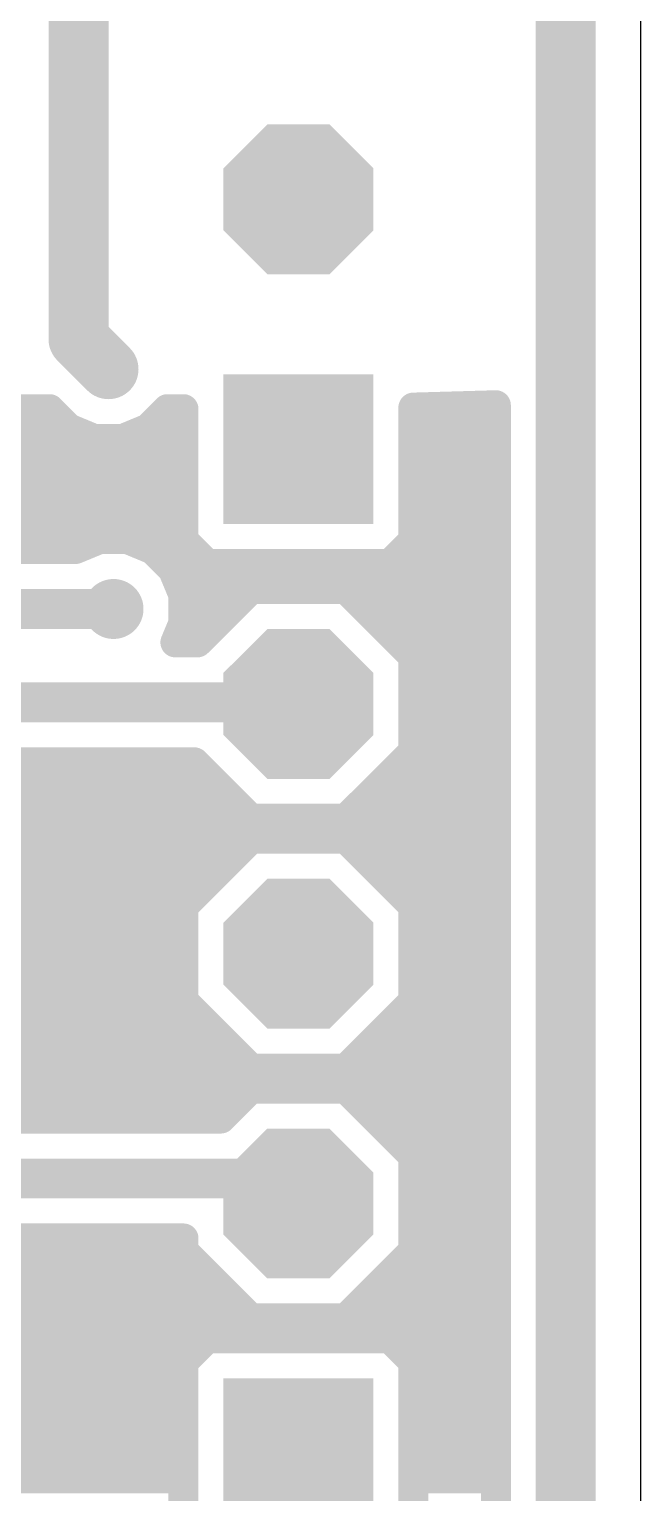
# Model space of a CAD drawing. Extents: x 0 to 81, y 1 to 51.1.
# Drawn here: x 74.78 to 81, y 13.57 to 28.45 of the extents above; entities that cross this region are included whole.
import ezdxf

# ---------------------------------------------------------------- set-up
doc = ezdxf.new("R2010")
doc.units = 0
for name, color, linetype in [('16', 175, 'CONTINUOUS'), ('17', 82, 'CONTINUOUS'), ('18', 82, 'CONTINUOUS'), ('20', 7, 'CONTINUOUS')]:
    doc.layers.add(name, color=color, linetype=linetype)

# ---------------------------------------------------------------- blocks, each defined once
blk = doc.blocks.new('SQUAREP')
blk.add_solid([(-0.5, -0.5), (0.5, -0.5), (-0.5, 0.5), (0.5, 0.5)])
blk = doc.blocks.new('OCTAGONP')
at = {"const_width": 0.5}
blk.add_lwpolyline([(-0.25, -0.1036), (-0.25, 0.1036), (-0.1036, 0.25), (0.1036, 0.25), (0.25, 0.1036), (0.25, -0.1036), (0.1036, -0.25), (-0.1036, -0.25), (-0.25, -0.1036), (-0.25, 0.1036)], dxfattribs=at)
blk = doc.blocks.new('ROUNDV')
at = {"const_width": 0.5}
blk.add_lwpolyline([(0, -0.25, 1), (0, 0.25, 1), (0, -0.25)], format="xyb", dxfattribs=at)

msp = doc.modelspace()

# ---------------------------------------------------------------- linework, layer by layer
at = {"layer": '16'}
for points, const_width in [([(80.2386, 43.2054), (80.2386, 3.2766)], 0.6096), ([(75.2856, 33.528), (75.2856, 25.2984)], 0.6096), ([(75.2856, 25.2984), (75.5904, 24.9936)], 0.6096), ([(69.6874, 24.5872), (74.991, 24.5872)], 0.3048), ([(74.991, 24.5872), (75.1875, 24.3907)], 0.3048), ([(75.9933, 24.3907), (76.1898, 24.5872)], 0.3048), ([(76.1898, 24.5872), (76.3524, 24.5872)], 0.3048), ([(76.3524, 24.5872), (76.3524, 23.2505)], 0.3048), ([(78.6892, 24.6032), (79.5274, 24.6271)], 0.3048), ([(78.6892, 23.2505), (78.6892, 24.6032)], 0.3048), ([(79.5274, 24.6271), (79.5274, 2.86)], 0.3048), ([(67.9704, 24.384), (75.2036, 24.384)], 0.3048), ([(75.1875, 24.3907), (75.4489, 24.2824)], 0.3048), ([(75.4489, 24.2824), (75.7319, 24.2824)], 0.3048), ([(75.7319, 24.2824), (75.9933, 24.3907)], 0.3048), ([(75.9772, 24.384), (76.3524, 24.384)], 0.3048), ([(78.6892, 24.384), (79.5274, 24.384)], 0.3048), ([(73.2339, 24.0792), (76.3524, 24.0792)], 0.3048), ([(78.6892, 24.0792), (79.5274, 24.0792)], 0.3048), ([(73.4907, 23.7744), (76.3524, 23.7744)], 0.3048), ([(78.6892, 23.7744), (79.5274, 23.7744)], 0.3048), ([(73.7093, 23.4696), (76.3524, 23.4696)], 0.3048), ([(78.6892, 23.4696), (79.5274, 23.4696)], 0.3048), ([(75.4997, 23.2664), (75.2544, 23.1648)], 0.3048), ([(75.7827, 23.2664), (75.4997, 23.2664)], 0.3048), ([(76.0441, 23.1581), (75.7827, 23.2664)], 0.3048), ([(76.3524, 23.2505), (76.5905, 23.0124)], 0.3048), ([(78.4511, 23.0124), (78.6892, 23.2505)], 0.3048), ([(75.2544, 23.1648), (74.0141, 23.1648)], 0.3048), ([(74.0141, 23.1648), (75.2545, 23.1648)], 0.3048), ([(76.0279, 23.1648), (76.4381, 23.1648)], 0.3048), ([(76.2441, 22.9581), (76.0441, 23.1581)], 0.3048), ([(78.6035, 23.1648), (79.5274, 23.1648)], 0.3048), ([(76.3524, 22.6967), (76.2441, 22.9581)], 0.3048), ([(76.5905, 23.0124), (78.4511, 23.0124)], 0.3048), ([(76.2847, 22.86), (79.5274, 22.86)], 0.3048), ([(76.3524, 22.4137), (76.3524, 22.6967)], 0.3048), ([(77.0368, 22.7584), (76.4938, 22.2154)], 0.3048), ([(78.0048, 22.7584), (77.0368, 22.7584)], 0.3048), ([(78.6892, 22.074), (78.0048, 22.7584)], 0.3048), ([(75.6412, 22.5552), (73.7616, 22.5552)], 0.4064), ([(76.3524, 22.5552), (76.8336, 22.5552)], 0.3048), ([(78.208, 22.5552), (79.5274, 22.5552)], 0.3048), ([(76.2702, 22.2154), (76.3524, 22.4137)], 0.3048), ([(76.4938, 22.2154), (76.2702, 22.2154)], 0.3048), ([(76.2847, 22.2504), (76.5288, 22.2504)], 0.3048), ([(78.5128, 22.2504), (79.5274, 22.2504)], 0.3048), ([(78.6892, 21.106), (78.6892, 22.074)], 0.3048), ([(78.6892, 21.9456), (79.5274, 21.9456)], 0.3048), ([(72.0502, 21.6058), (77.505, 21.6058)], 0.4064), ([(77.505, 21.6058), (77.5208, 21.59)], 0.4064), ([(78.6892, 21.6408), (79.5274, 21.6408)], 0.3048), ([(78.6892, 21.336), (79.5274, 21.336)], 0.3048), ([(72.3027, 20.9962), (76.4622, 20.9962)], 0.3048), ([(76.4622, 20.9962), (77.0368, 20.4216)], 0.3048), ([(78.0048, 20.4216), (78.6892, 21.106)], 0.3048), ([(78.6144, 21.0312), (79.5274, 21.0312)], 0.3048), ([(72.0329, 20.7264), (76.732, 20.7264)], 0.3048), ([(78.3096, 20.7264), (79.5274, 20.7264)], 0.3048), ([(71.7281, 20.4216), (77.0368, 20.4216)], 0.3048), ([(77.0368, 20.4216), (78.0048, 20.4216)], 0.3048), ([(78.0048, 20.4216), (79.5274, 20.4216)], 0.3048), ([(71.4233, 20.1168), (76.9352, 20.1168)], 0.3048), ([(77.0368, 20.2184), (76.3524, 19.534)], 0.3048), ([(78.0048, 20.2184), (77.0368, 20.2184)], 0.3048), ([(78.6892, 19.534), (78.0048, 20.2184)], 0.3048), ([(78.1064, 20.1168), (79.5274, 20.1168)], 0.3048), ([(71.2622, 19.812), (76.6304, 19.812)], 0.3048), ([(78.4112, 19.812), (79.5274, 19.812)], 0.3048), ([(71.5039, 19.5072), (76.3524, 19.5072)], 0.3048), ([(76.3524, 19.534), (76.3524, 18.566)], 0.3048), ([(78.6892, 18.566), (78.6892, 19.534)], 0.3048), ([(78.6892, 19.5072), (79.5274, 19.5072)], 0.3048), ([(71.8087, 19.2024), (76.3524, 19.2024)], 0.3048), ([(78.6892, 19.2024), (79.5274, 19.2024)], 0.3048), ([(72.1135, 18.8976), (76.3524, 18.8976)], 0.3048), ([(78.6892, 18.8976), (79.5274, 18.8976)], 0.3048), ([(72.4183, 18.5928), (76.3524, 18.5928)], 0.3048), ([(76.3524, 18.566), (77.0368, 17.8816)], 0.3048), ([(78.0048, 17.8816), (78.6892, 18.566)], 0.3048), ([(78.6892, 18.5928), (79.5274, 18.5928)], 0.3048), ([(73.4466, 18.288), (76.6304, 18.288)], 0.3048), ([(78.4112, 18.288), (79.5274, 18.288)], 0.3048), ([(73.5584, 17.9832), (76.9352, 17.9832)], 0.3048), ([(77.0368, 17.8816), (78.0048, 17.8816)], 0.3048), ([(78.1064, 17.9832), (79.5274, 17.9832)], 0.3048), ([(73.5328, 17.6784), (79.5274, 17.6784)], 0.3048), ([(77.0368, 17.6784), (76.732, 17.3736)], 0.3048), ([(78.0048, 17.6784), (77.0368, 17.6784)], 0.3048), ([(78.6892, 16.994), (78.0048, 17.6784)], 0.3048), ([(76.732, 17.3736), (73.345, 17.3736)], 0.3048), ([(73.345, 17.3736), (76.732, 17.3736)], 0.3048), ([(78.3096, 17.3736), (79.5274, 17.3736)], 0.3048), ([(78.6144, 17.0688), (79.5274, 17.0688)], 0.3048), ([(78.6892, 16.026), (78.6892, 16.994)], 0.3048), ([(69.1896, 16.764), (77.2668, 16.764)], 0.4064), ([(77.2668, 16.764), (77.5208, 16.51)], 0.4064), ([(78.6892, 16.764), (79.5274, 16.764)], 0.3048), ([(78.6892, 16.4592), (79.5274, 16.4592)], 0.3048), ([(69.5764, 16.1544), (76.3524, 16.1544)], 0.3048), ([(76.3524, 16.1544), (76.3524, 16.026)], 0.3048), ([(78.6892, 16.1544), (79.5274, 16.1544)], 0.3048), ([(76.3524, 16.026), (77.0368, 15.3416)], 0.3048), ([(78.0048, 15.3416), (78.6892, 16.026)], 0.3048), ([(67.818, 15.8496), (76.5288, 15.8496)], 0.3048), ([(78.5128, 15.8496), (79.5274, 15.8496)], 0.3048), ([(69.2715, 15.5448), (76.8336, 15.5448)], 0.3048), ([(78.208, 15.5448), (79.5274, 15.5448)], 0.3048), ([(77.0368, 15.3416), (78.0048, 15.3416)], 0.3048), ([(69.5283, 15.24), (79.5274, 15.24)], 0.3048), ([(76.5905, 15.1384), (76.3524, 14.9003)], 0.3048), ([(78.4511, 15.1384), (76.5905, 15.1384)], 0.3048), ([(78.6892, 14.9003), (78.4511, 15.1384)], 0.3048), ([(69.596, 14.9352), (76.3873, 14.9352)], 0.3048), ([(76.3524, 14.9003), (76.3524, 13.0397)], 0.3048), ([(78.6543, 14.9352), (79.5274, 14.9352)], 0.3048), ([(78.6892, 13.0397), (78.6892, 14.9003)], 0.3048), ([(69.5283, 14.6304), (76.3524, 14.6304)], 0.3048), ([(78.6892, 14.6304), (79.5274, 14.6304)], 0.3048), ([(69.2716, 14.3256), (76.3524, 14.3256)], 0.3048), ([(78.6892, 14.3256), (79.5274, 14.3256)], 0.3048), ([(67.9151, 14.0208), (76.3524, 14.0208)], 0.3048), ([(78.6892, 14.0208), (79.5274, 14.0208)], 0.3048), ([(67.7672, 13.716), (76.3524, 13.716)], 0.3048), ([(78.6892, 13.716), (79.5274, 13.716)], 0.3048)]:
    msp.add_lwpolyline(points, dxfattribs=dict(at, const_width=const_width))
for points, const_width in [([(75.3934, 25.4062, 1), (75.1778, 25.1906)], 0.3048), ([(75.1332, 25.2984, 1), (75.438, 25.2984)], 0.3048), ([(75.4826, 24.8858, 1), (75.6982, 25.1014)], 0.3048), ([(75.0449, 24.6411, 1), (74.9371, 24.5333)], 0.1524), ([(74.991, 24.511, 1), (74.991, 24.6634)], 0.1524), ([(76.1898, 24.6634, 1), (76.1898, 24.511)], 0.1524), ([(76.2437, 24.5333, 1), (76.1359, 24.6411)], 0.1524), ([(76.4286, 24.5872, 1), (76.2762, 24.5872)], 0.1524), ([(76.3524, 24.511, 1), (76.3524, 24.6634)], 0.1524), ([(78.7654, 24.6032, 1), (78.613, 24.6032)], 0.1524), ([(78.687, 24.6793, 1), (78.6914, 24.527)], 0.1524), ([(79.6036, 24.6271, 1), (79.4512, 24.6271)], 0.1524), ([(79.5296, 24.5509, 1), (79.5252, 24.7033)], 0.1524), ([(75.2167, 24.4611, 1), (75.1584, 24.3203)], 0.1524), ([(75.1337, 24.3368, 1), (75.2414, 24.4446)], 0.1524), ([(75.2036, 24.3078, 1), (75.2036, 24.4602)], 0.1524), ([(75.4489, 24.3586, 1), (75.4489, 24.2062)], 0.1524), ([(75.4198, 24.212, 1), (75.4781, 24.3528)], 0.1524), ([(75.7027, 24.3528, 1), (75.761, 24.212)], 0.1524), ([(75.7319, 24.2062, 1), (75.7319, 24.3586)], 0.1524), ([(75.9772, 24.4602, 1), (75.9772, 24.3078)], 0.1524), ([(75.9394, 24.4446, 1), (76.0471, 24.3368)], 0.1524), ([(76.0224, 24.3203, 1), (75.9641, 24.4611)], 0.1524), ([(76.3524, 24.3078, 1), (76.3524, 24.4602)], 0.1524), ([(78.6892, 24.4602, 1), (78.6892, 24.3078)], 0.1524), ([(79.5274, 24.3078, 1), (79.5274, 24.4602)], 0.1524), ([(76.3524, 24.003, 1), (76.3524, 24.1554)], 0.1524), ([(78.6892, 24.1554, 1), (78.6892, 24.003)], 0.1524), ([(79.5274, 24.003, 1), (79.5274, 24.1554)], 0.1524), ([(76.3524, 23.6982, 1), (76.3524, 23.8506)], 0.1524), ([(78.6892, 23.8506, 1), (78.6892, 23.6982)], 0.1524), ([(79.5274, 23.6982, 1), (79.5274, 23.8506)], 0.1524), ([(76.3524, 23.3934, 1), (76.3524, 23.5458)], 0.1524), ([(78.6892, 23.5458, 1), (78.6892, 23.3934)], 0.1524), ([(79.5274, 23.3934, 1), (79.5274, 23.5458)], 0.1524), ([(75.4997, 23.3426, 1), (75.4997, 23.1902)], 0.1524), ([(75.5289, 23.196, 1), (75.4706, 23.3368)], 0.1524), ([(75.8118, 23.3368, 1), (75.7535, 23.196)], 0.1524), ([(75.7827, 23.1902, 1), (75.7827, 23.3426)], 0.1524), ([(76.4063, 23.3043, 1), (76.2985, 23.1966)], 0.1524), ([(78.7431, 23.1966, 1), (78.6353, 23.3043)], 0.1524), ([(75.2253, 23.2352, 1), (75.2836, 23.0944)], 0.1524), ([(75.2544, 23.0886, 1), (75.2544, 23.241)], 0.1524), ([(75.2545, 23.0886, 1), (75.2545, 23.241)], 0.1524), ([(76.0279, 23.241, 1), (76.0279, 23.0886)], 0.1524), ([(76.0979, 23.212, 1), (75.9902, 23.1042)], 0.1524), ([(76.0149, 23.0877, 1), (76.0732, 23.2285)], 0.1524), ([(76.2762, 23.2505, 1), (76.4286, 23.2505)], 0.1524), ([(76.4381, 23.0886, 1), (76.4381, 23.241)], 0.1524), ([(78.6035, 23.241, 1), (78.6035, 23.0886)], 0.1524), ([(78.613, 23.2505, 1), (78.7654, 23.2505)], 0.1524), ([(79.5274, 23.0886, 1), (79.5274, 23.241)], 0.1524), ([(76.3145, 22.9872, 1), (76.1737, 22.9289)], 0.1524), ([(76.1902, 22.9042, 1), (76.298, 23.0119)], 0.1524), ([(76.5905, 23.0886, 1), (76.5905, 22.9362)], 0.1524), ([(76.5366, 22.9585, 1), (76.6443, 23.0663)], 0.1524), ([(78.3973, 23.0663, 1), (78.505, 22.9585)], 0.1524), ([(78.4511, 22.9362, 1), (78.4511, 23.0886)], 0.1524), ([(76.2847, 22.9362, 1), (76.2847, 22.7838)], 0.1524), ([(79.5274, 22.7838, 1), (79.5274, 22.9362)], 0.1524), ([(76.4286, 22.6967, 1), (76.2762, 22.6967)], 0.1524), ([(76.282, 22.6675, 1), (76.4228, 22.7258)], 0.1524), ([(77.0368, 22.8346, 1), (77.0368, 22.6822)], 0.1524), ([(77.0907, 22.7045, 1), (76.9829, 22.8123)], 0.1524), ([(78.0586, 22.8123, 1), (77.9509, 22.7045)], 0.1524), ([(78.0048, 22.6822, 1), (78.0048, 22.8346)], 0.1524), ([(75.6412, 22.4536, 1), (75.6412, 22.6568)], 0.2032), ([(76.3524, 22.6314, 1), (76.3524, 22.479)], 0.1524), ([(76.8336, 22.479, 1), (76.8336, 22.6314)], 0.1524), ([(78.208, 22.6314, 1), (78.208, 22.479)], 0.1524), ([(79.5274, 22.479, 1), (79.5274, 22.6314)], 0.1524), ([(76.2762, 22.4137, 1), (76.4286, 22.4137)], 0.1524), ([(76.4228, 22.3846, 1), (76.282, 22.4429)], 0.1524), ([(76.2702, 22.2916, 1), (76.2702, 22.1392)], 0.1524), ([(76.2847, 22.3266, 1), (76.2847, 22.1742)], 0.1524), ([(76.4399, 22.2693, 1), (76.5477, 22.1615)], 0.1524), ([(76.4938, 22.1392, 1), (76.4938, 22.2916)], 0.1524), ([(76.5288, 22.1742, 1), (76.5288, 22.3266)], 0.1524), ([(78.5128, 22.3266, 1), (78.5128, 22.1742)], 0.1524), ([(79.5274, 22.1742, 1), (79.5274, 22.3266)], 0.1524), ([(76.1998, 22.2446, 1), (76.3406, 22.1862)], 0.1524), ([(78.7654, 22.074, 1), (78.613, 22.074)], 0.1524), ([(78.6353, 22.0201, 1), (78.7431, 22.1278)], 0.1524), ([(78.6892, 22.0218, 1), (78.6892, 21.8694)], 0.1524), ([(79.5274, 21.8694, 1), (79.5274, 22.0218)], 0.1524), ([(77.5768, 21.6776, 1), (77.4332, 21.534)], 0.2032), ([(77.449, 21.5182, 1), (77.5926, 21.6618)], 0.2032), ([(77.505, 21.5042, 1), (77.505, 21.7074)], 0.2032), ([(78.6892, 21.717, 1), (78.6892, 21.5646)], 0.1524), ([(79.5274, 21.5646, 1), (79.5274, 21.717)], 0.1524), ([(78.6892, 21.4122, 1), (78.6892, 21.2598)], 0.1524), ([(79.5274, 21.2598, 1), (79.5274, 21.4122)], 0.1524), ([(76.5161, 21.0501, 1), (76.4083, 20.9423)], 0.1524), ([(76.4622, 20.92, 1), (76.4622, 21.0724)], 0.1524), ([(78.6144, 21.1074, 1), (78.6144, 20.955)], 0.1524), ([(78.613, 21.106, 1), (78.7654, 21.106)], 0.1524), ([(78.7431, 21.0521, 1), (78.6353, 21.1599)], 0.1524), ([(79.5274, 20.955, 1), (79.5274, 21.1074)], 0.1524), ([(76.732, 20.6502, 1), (76.732, 20.8026)], 0.1524), ([(78.3096, 20.8026, 1), (78.3096, 20.6502)], 0.1524), ([(79.5274, 20.6502, 1), (79.5274, 20.8026)], 0.1524), ([(77.0368, 20.4978, 1), (77.0368, 20.3454)], 0.1524), ([(76.9829, 20.3677, 1), (77.0907, 20.4755)], 0.1524), ([(77.0368, 20.3454, 1), (77.0368, 20.4978)], 0.1524), ([(78.0048, 20.4978, 1), (78.0048, 20.3454)], 0.1524), ([(77.9509, 20.4755, 1), (78.0586, 20.3677)], 0.1524), ([(78.0048, 20.3454, 1), (78.0048, 20.4978)], 0.1524), ([(79.5274, 20.3454, 1), (79.5274, 20.4978)], 0.1524), ([(76.9352, 20.0406, 1), (76.9352, 20.193)], 0.1524), ([(77.0368, 20.2946, 1), (77.0368, 20.1422)], 0.1524), ([(77.0907, 20.1645, 1), (76.9829, 20.2723)], 0.1524), ([(78.0586, 20.2723, 1), (77.9509, 20.1645)], 0.1524), ([(78.0048, 20.1422, 1), (78.0048, 20.2946)], 0.1524), ([(78.1064, 20.193, 1), (78.1064, 20.0406)], 0.1524), ([(79.5274, 20.0406, 1), (79.5274, 20.193)], 0.1524), ([(76.6304, 19.7358, 1), (76.6304, 19.8882)], 0.1524), ([(78.4112, 19.8882, 1), (78.4112, 19.7358)], 0.1524), ([(79.5274, 19.7358, 1), (79.5274, 19.8882)], 0.1524), ([(76.4286, 19.534, 1), (76.2762, 19.534)], 0.1524), ([(76.2985, 19.5878, 1), (76.4063, 19.4801)], 0.1524), ([(76.3524, 19.431, 1), (76.3524, 19.5834)], 0.1524), ([(78.7654, 19.534, 1), (78.613, 19.534)], 0.1524), ([(78.6892, 19.5834, 1), (78.6892, 19.431)], 0.1524), ([(78.6353, 19.4801, 1), (78.7431, 19.5878)], 0.1524), ([(79.5274, 19.431, 1), (79.5274, 19.5834)], 0.1524), ([(76.3524, 19.1262, 1), (76.3524, 19.2786)], 0.1524), ([(78.6892, 19.2786, 1), (78.6892, 19.1262)], 0.1524), ([(79.5274, 19.1262, 1), (79.5274, 19.2786)], 0.1524), ([(76.3524, 18.8214, 1), (76.3524, 18.9738)], 0.1524), ([(78.6892, 18.9738, 1), (78.6892, 18.8214)], 0.1524), ([(79.5274, 18.8214, 1), (79.5274, 18.9738)], 0.1524), ([(76.4063, 18.6199, 1), (76.2985, 18.5121)], 0.1524), ([(76.2762, 18.566, 1), (76.4286, 18.566)], 0.1524), ([(76.3524, 18.5166, 1), (76.3524, 18.669)], 0.1524), ([(78.6892, 18.669, 1), (78.6892, 18.5166)], 0.1524), ([(78.613, 18.566, 1), (78.7654, 18.566)], 0.1524), ([(78.7431, 18.5121, 1), (78.6353, 18.6199)], 0.1524), ([(79.5274, 18.5166, 1), (79.5274, 18.669)], 0.1524), ([(76.6304, 18.2118, 1), (76.6304, 18.3642)], 0.1524), ([(78.4112, 18.3642, 1), (78.4112, 18.2118)], 0.1524), ([(79.5274, 18.2118, 1), (79.5274, 18.3642)], 0.1524), ([(76.9352, 17.907, 1), (76.9352, 18.0594)], 0.1524), ([(77.0368, 17.9578, 1), (77.0368, 17.8054)], 0.1524), ([(76.9829, 17.8277, 1), (77.0907, 17.9355)], 0.1524), ([(77.9509, 17.9355, 1), (78.0586, 17.8277)], 0.1524), ([(78.0048, 17.8054, 1), (78.0048, 17.9578)], 0.1524), ([(78.1064, 18.0594, 1), (78.1064, 17.907)], 0.1524), ([(79.5274, 17.907, 1), (79.5274, 18.0594)], 0.1524), ([(77.0368, 17.7546, 1), (77.0368, 17.6022)], 0.1524), ([(77.0907, 17.6245, 1), (76.9829, 17.7323)], 0.1524), ([(78.0586, 17.7323, 1), (77.9509, 17.6245)], 0.1524), ([(78.0048, 17.6022, 1), (78.0048, 17.7546)], 0.1524), ([(79.5274, 17.6022, 1), (79.5274, 17.7546)], 0.1524), ([(76.6782, 17.4275, 1), (76.7859, 17.3197)], 0.1524), ([(76.732, 17.2974, 1), (76.732, 17.4498)], 0.1524), ([(76.732, 17.2974, 1), (76.732, 17.4498)], 0.1524), ([(78.3096, 17.4498, 1), (78.3096, 17.2974)], 0.1524), ([(79.5274, 17.2974, 1), (79.5274, 17.4498)], 0.1524), ([(78.6144, 17.145, 1), (78.6144, 16.9926)], 0.1524), ([(78.7654, 16.994, 1), (78.613, 16.994)], 0.1524), ([(78.6353, 16.9401, 1), (78.7431, 17.0478)], 0.1524), ([(79.5274, 16.9926, 1), (79.5274, 17.145)], 0.1524), ([(77.3386, 16.8358, 1), (77.195, 16.6922)], 0.2032), ([(77.2668, 16.6624, 1), (77.2668, 16.8656)], 0.2032), ([(78.6892, 16.8402, 1), (78.6892, 16.6878)], 0.1524), ([(79.5274, 16.6878, 1), (79.5274, 16.8402)], 0.1524), ([(77.449, 16.4382, 1), (77.5926, 16.5818)], 0.2032), ([(78.6892, 16.5354, 1), (78.6892, 16.383)], 0.1524), ([(79.5274, 16.383, 1), (79.5274, 16.5354)], 0.1524), ([(76.4286, 16.1544, 1), (76.2762, 16.1544)], 0.1524), ([(76.3524, 16.0782, 1), (76.3524, 16.2306)], 0.1524), ([(78.6892, 16.2306, 1), (78.6892, 16.0782)], 0.1524), ([(79.5274, 16.0782, 1), (79.5274, 16.2306)], 0.1524), ([(76.4063, 16.0799, 1), (76.2985, 15.9721)], 0.1524), ([(76.2762, 16.026, 1), (76.4286, 16.026)], 0.1524), ([(78.613, 16.026, 1), (78.7654, 16.026)], 0.1524), ([(78.7431, 15.9721, 1), (78.6353, 16.0799)], 0.1524), ([(76.5288, 15.7734, 1), (76.5288, 15.9258)], 0.1524), ([(78.5128, 15.9258, 1), (78.5128, 15.7734)], 0.1524), ([(79.5274, 15.7734, 1), (79.5274, 15.9258)], 0.1524), ([(76.8336, 15.4686, 1), (76.8336, 15.621)], 0.1524), ([(78.208, 15.621, 1), (78.208, 15.4686)], 0.1524), ([(79.5274, 15.4686, 1), (79.5274, 15.621)], 0.1524), ([(77.0368, 15.4178, 1), (77.0368, 15.2654)], 0.1524), ([(78.0048, 15.2654, 1), (78.0048, 15.4178)], 0.1524), ([(76.9829, 15.2877, 1), (77.0907, 15.3955)], 0.1524), ([(77.9509, 15.3955, 1), (78.0586, 15.2877)], 0.1524), ([(79.5274, 15.1638, 1), (79.5274, 15.3162)], 0.1524), ([(76.5905, 15.2146, 1), (76.5905, 15.0622)], 0.1524), ([(76.6443, 15.0845, 1), (76.5366, 15.1923)], 0.1524), ([(78.505, 15.1923, 1), (78.3973, 15.0845)], 0.1524), ([(78.4511, 15.0622, 1), (78.4511, 15.2146)], 0.1524), ([(76.4286, 14.9003, 1), (76.2762, 14.9003)], 0.1524), ([(76.2985, 14.9542, 1), (76.4063, 14.8465)], 0.1524), ([(76.3873, 14.859, 1), (76.3873, 15.0114)], 0.1524), ([(78.6543, 15.0114, 1), (78.6543, 14.859)], 0.1524), ([(78.7654, 14.9003, 1), (78.613, 14.9003)], 0.1524), ([(78.6353, 14.8465, 1), (78.7431, 14.9542)], 0.1524), ([(79.5274, 14.859, 1), (79.5274, 15.0114)], 0.1524), ([(76.3524, 14.5542, 1), (76.3524, 14.7066)], 0.1524), ([(78.6892, 14.7066, 1), (78.6892, 14.5542)], 0.1524), ([(79.5274, 14.5542, 1), (79.5274, 14.7066)], 0.1524), ([(76.3524, 14.2494, 1), (76.3524, 14.4018)], 0.1524), ([(78.6892, 14.4018, 1), (78.6892, 14.2494)], 0.1524), ([(79.5274, 14.2494, 1), (79.5274, 14.4018)], 0.1524), ([(76.3524, 13.9446, 1), (76.3524, 14.097)], 0.1524), ([(78.6892, 14.097, 1), (78.6892, 13.9446)], 0.1524), ([(79.5274, 13.9446, 1), (79.5274, 14.097)], 0.1524), ([(76.3524, 13.6398, 1), (76.3524, 13.7922)], 0.1524), ([(78.6892, 13.7922, 1), (78.6892, 13.6398)], 0.1524), ([(79.5274, 13.6398, 1), (79.5274, 13.7922)], 0.1524)]:
    msp.add_lwpolyline(points, format="xyb", dxfattribs=dict(at, const_width=const_width))
at = {"layer": '20'}
msp.add_line((81, 1), (81, 51), dxfattribs=at)

# ---------------------------------------------------------------- block references
at = {"layer": '17', "xscale": 1.524, "yscale": 1.524, "rotation": 90}
for name, p in [('OCTAGONP', (77.5208, 26.7208)), ('SQUAREP', (77.5208, 24.1808)), ('OCTAGONP', (77.5208, 21.59)), ('OCTAGONP', (77.5208, 19.05)), ('OCTAGONP', (77.5208, 16.51)), ('SQUAREP', (77.5208, 13.97))]:
    msp.add_blockref(name, p, dxfattribs=at)
at = {"layer": '18', "xscale": 0.6096, "yscale": 0.6096}
for p in [(75.5904, 24.9936), (75.6412, 22.5552)]:
    msp.add_blockref('ROUNDV', p, dxfattribs=at)

doc.saveas('drawing.dxf')
